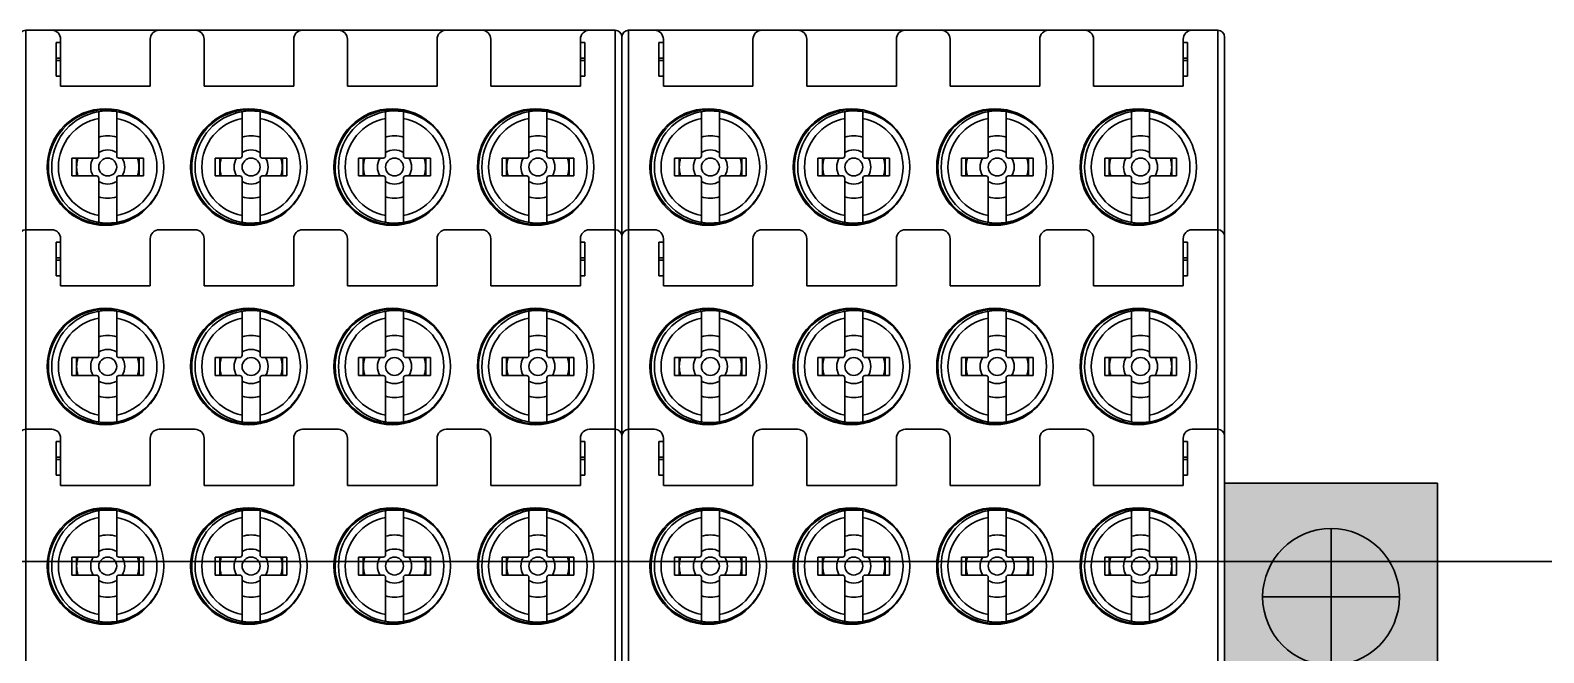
# Model space of a CAD drawing. Header units: millimetres. Extents: x 0 to 53000, y -591 to 24400.
# Drawn here: x 36731 to 36798.5, y 2739.8 to 2767.6 of the extents above; entities that cross this region are included whole.
import ezdxf
from ezdxf.enums import TextEntityAlignment as Align

# ---------------------------------------------------------------- set-up
doc = ezdxf.new("R2010")
doc.units = ezdxf.units.MM
doc.layers.add('Основная', color=7, linetype='Continuous', lineweight=30)
doc.layers.add('размеры', color=3, linetype='Continuous')
doc.styles.add('текст', font='isocpeui.ttf')

# ---------------------------------------------------------------- blocks, each defined once
blk = doc.blocks.new('MCADID0001910_2D-top')
at = {"layer": 'Основная', "color": 7, "linetype": 'Continuous'}
for p, q in [((0, 40.9), (0, 1.95)), ((0.3, 1.65), (0.3, 41.2)), ((26.6, 41.2), (0.3, 41.2)), ((1.65, 39.15), (1.65, 40.65)), ((1.65, 40.65), (1.85, 40.65)), ((1.85, 40.8), (1.85, 38.7)), ((5.85, 38.7), (5.85, 40.8)), ((8.25, 40.8), (8.25, 38.7)), ((12.25, 38.7), (12.25, 40.8)), ((14.65, 40.8), (14.65, 38.7)), ((18.65, 38.7), (18.65, 40.8)), ((21.05, 40.8), (21.05, 38.7)), ((25.05, 38.7), (25.05, 40.8)), ((25.25, 40.65), (25.05, 40.65)), ((25.25, 39.15), (25.25, 40.65)), ((26.6, 41.2), (26.6, 1.65)), ((26.9, 1.65), (26.9, 40.9)), ((1.65, 39.95), (1.85, 39.95)), ((25.05, 39.95), (25.25, 39.95)), ((1.85, 39.85), (1.65, 39.85)), ((25.25, 39.85), (25.05, 39.85)), ((1.65, 39.15), (1.85, 39.15)), ((1.85, 38.7), (5.85, 38.7)), ((8.25, 38.7), (12.25, 38.7)), ((14.65, 38.7), (18.65, 38.7)), ((21.05, 38.7), (25.05, 38.7)), ((25.25, 39.15), (25.05, 39.15)), ((3.55, 35.6), (3.55, 37.568)), ((4.35, 35.6), (4.35, 37.568)), ((9.95, 35.6), (9.95, 37.568)), ((10.75, 35.6), (10.75, 37.568)), ((16.35, 35.6), (16.35, 37.568)), ((17.15, 35.6), (17.15, 37.568)), ((22.75, 35.6), (22.75, 37.568)), ((23.55, 35.6), (23.55, 37.568)), ((2.35, 34.7), (2.35, 35.5)), ((3.45, 35.5), (2.35, 35.5)), ((2.55, 35.5), (2.55, 34.7)), ((5.55, 35.5), (4.45, 35.5)), ((5.35, 34.7), (5.35, 35.5)), ((5.55, 35.5), (5.55, 34.7)), ((8.75, 34.7), (8.75, 35.5)), ((9.85, 35.5), (8.75, 35.5)), ((8.95, 35.5), (8.95, 34.7)), ((11.95, 35.5), (10.85, 35.5)), ((11.75, 34.7), (11.75, 35.5)), ((11.95, 35.5), (11.95, 34.7)), ((15.15, 34.7), (15.15, 35.5)), ((16.25, 35.5), (15.15, 35.5)), ((15.35, 35.5), (15.35, 34.7)), ((18.35, 35.5), (17.25, 35.5)), ((18.15, 34.7), (18.15, 35.5)), ((18.35, 35.5), (18.35, 34.7)), ((21.55, 34.7), (21.55, 35.5)), ((22.65, 35.5), (21.55, 35.5)), ((21.75, 35.5), (21.75, 34.7)), ((24.75, 35.5), (23.65, 35.5)), ((24.55, 34.7), (24.55, 35.5)), ((24.75, 35.5), (24.75, 34.7)), ((2.35, 34.7), (3.45, 34.7)), ((3.55, 32.632), (3.55, 34.6)), ((4.35, 32.632), (4.35, 34.6)), ((4.45, 34.7), (5.55, 34.7)), ((8.75, 34.7), (9.85, 34.7)), ((9.95, 32.632), (9.95, 34.6)), ((10.75, 32.632), (10.75, 34.6)), ((10.85, 34.7), (11.95, 34.7)), ((15.15, 34.7), (16.25, 34.7)), ((16.35, 32.632), (16.35, 34.6)), ((17.15, 32.632), (17.15, 34.6)), ((17.25, 34.7), (18.35, 34.7)), ((21.55, 34.7), (22.65, 34.7)), ((22.75, 32.632), (22.75, 34.6)), ((23.55, 32.632), (23.55, 34.6)), ((23.65, 34.7), (24.75, 34.7)), ((1.45, 32.3), (0.3, 32.3)), ((1.65, 30.25), (1.65, 31.75)), ((1.65, 31.75), (1.85, 31.75)), ((1.85, 31.9), (1.85, 29.8)), ((5.85, 29.8), (5.85, 31.9)), ((7.85, 32.3), (6.25, 32.3)), ((8.25, 31.9), (8.25, 29.8)), ((12.25, 29.8), (12.25, 31.9)), ((14.25, 32.3), (12.65, 32.3)), ((14.65, 31.9), (14.65, 29.8)), ((18.65, 29.8), (18.65, 31.9)), ((20.65, 32.3), (19.05, 32.3)), ((21.05, 31.9), (21.05, 29.8)), ((25.05, 29.8), (25.05, 31.9)), ((25.25, 31.75), (25.05, 31.75)), ((25.25, 30.25), (25.25, 31.75)), ((26.6, 32.3), (25.45, 32.3)), ((1.65, 31.05), (1.85, 31.05)), ((1.85, 30.95), (1.65, 30.95)), ((25.05, 31.05), (25.25, 31.05)), ((25.25, 30.95), (25.05, 30.95)), ((1.65, 30.25), (1.85, 30.25)), ((1.85, 29.8), (5.85, 29.8)), ((8.25, 29.8), (12.25, 29.8)), ((14.65, 29.8), (18.65, 29.8)), ((21.05, 29.8), (25.05, 29.8)), ((25.25, 30.25), (25.05, 30.25)), ((3.55, 26.7), (3.55, 28.668)), ((4.35, 26.7), (4.35, 28.668)), ((9.95, 26.7), (9.95, 28.668)), ((10.75, 26.7), (10.75, 28.668)), ((16.35, 26.7), (16.35, 28.668)), ((17.15, 26.7), (17.15, 28.668)), ((22.75, 26.7), (22.75, 28.668)), ((23.55, 26.7), (23.55, 28.668)), ((2.35, 25.8), (2.35, 26.6)), ((3.45, 26.6), (2.35, 26.6)), ((2.55, 26.6), (2.55, 25.8)), ((5.55, 26.6), (4.45, 26.6)), ((5.35, 25.8), (5.35, 26.6)), ((5.55, 26.6), (5.55, 25.8)), ((8.75, 25.8), (8.75, 26.6)), ((9.85, 26.6), (8.75, 26.6)), ((8.95, 26.6), (8.95, 25.8)), ((11.95, 26.6), (10.85, 26.6)), ((11.75, 25.8), (11.75, 26.6)), ((11.95, 26.6), (11.95, 25.8)), ((15.15, 25.8), (15.15, 26.6)), ((16.25, 26.6), (15.15, 26.6)), ((15.35, 26.6), (15.35, 25.8)), ((18.35, 26.6), (17.25, 26.6)), ((18.15, 25.8), (18.15, 26.6)), ((18.35, 26.6), (18.35, 25.8)), ((21.55, 25.8), (21.55, 26.6)), ((22.65, 26.6), (21.55, 26.6)), ((21.75, 26.6), (21.75, 25.8)), ((24.75, 26.6), (23.65, 26.6)), ((24.55, 25.8), (24.55, 26.6)), ((24.75, 26.6), (24.75, 25.8)), ((2.35, 25.8), (3.45, 25.8)), ((3.55, 23.732), (3.55, 25.7)), ((4.35, 23.732), (4.35, 25.7)), ((4.45, 25.8), (5.55, 25.8)), ((8.75, 25.8), (9.85, 25.8)), ((9.95, 23.732), (9.95, 25.7)), ((10.75, 23.732), (10.75, 25.7)), ((10.85, 25.8), (11.95, 25.8)), ((15.15, 25.8), (16.25, 25.8)), ((16.35, 23.732), (16.35, 25.7)), ((17.15, 23.732), (17.15, 25.7)), ((17.25, 25.8), (18.35, 25.8)), ((21.55, 25.8), (22.65, 25.8)), ((22.75, 23.732), (22.75, 25.7)), ((23.55, 23.732), (23.55, 25.7)), ((23.65, 25.8), (24.75, 25.8)), ((1.45, 23.4), (0.3, 23.4)), ((1.85, 23), (1.85, 20.9)), ((5.85, 20.9), (5.85, 23)), ((7.85, 23.4), (6.25, 23.4)), ((8.25, 23), (8.25, 20.9)), ((12.25, 20.9), (12.25, 23)), ((14.25, 23.4), (12.65, 23.4)), ((14.65, 23), (14.65, 20.9)), ((18.65, 20.9), (18.65, 23)), ((20.65, 23.4), (19.05, 23.4)), ((21.05, 23), (21.05, 20.9)), ((25.05, 20.9), (25.05, 23)), ((26.6, 23.4), (25.45, 23.4)), ((1.65, 21.35), (1.65, 22.85)), ((1.65, 22.85), (1.85, 22.85)), ((25.25, 22.85), (25.05, 22.85)), ((25.25, 21.35), (25.25, 22.85)), ((1.65, 22.15), (1.85, 22.15)), ((1.85, 22.05), (1.65, 22.05)), ((25.05, 22.15), (25.25, 22.15)), ((25.25, 22.05), (25.05, 22.05)), ((1.65, 21.35), (1.85, 21.35)), ((25.25, 21.35), (25.05, 21.35)), ((1.85, 20.9), (5.85, 20.9)), ((8.25, 20.9), (12.25, 20.9)), ((14.65, 20.9), (18.65, 20.9)), ((21.05, 20.9), (25.05, 20.9)), ((3.55, 17.8), (3.55, 19.768)), ((4.35, 17.8), (4.35, 19.768)), ((9.95, 17.8), (9.95, 19.768)), ((10.75, 17.8), (10.75, 19.768)), ((16.35, 17.8), (16.35, 19.768)), ((17.15, 17.8), (17.15, 19.768)), ((22.75, 17.8), (22.75, 19.768)), ((23.55, 17.8), (23.55, 19.768)), ((2.35, 16.9), (2.35, 17.7)), ((3.45, 17.7), (2.35, 17.7)), ((2.55, 17.7), (2.55, 16.9)), ((5.55, 17.7), (4.45, 17.7)), ((5.35, 16.9), (5.35, 17.7)), ((5.55, 17.7), (5.55, 16.9)), ((8.75, 16.9), (8.75, 17.7)), ((9.85, 17.7), (8.75, 17.7)), ((8.95, 17.7), (8.95, 16.9)), ((11.95, 17.7), (10.85, 17.7)), ((11.75, 16.9), (11.75, 17.7)), ((11.95, 17.7), (11.95, 16.9)), ((15.15, 16.9), (15.15, 17.7)), ((16.25, 17.7), (15.15, 17.7)), ((15.35, 17.7), (15.35, 16.9)), ((18.35, 17.7), (17.25, 17.7)), ((18.15, 16.9), (18.15, 17.7)), ((18.35, 17.7), (18.35, 16.9)), ((21.55, 16.9), (21.55, 17.7)), ((22.65, 17.7), (21.55, 17.7)), ((21.75, 17.7), (21.75, 16.9)), ((24.75, 17.7), (23.65, 17.7)), ((24.55, 16.9), (24.55, 17.7)), ((24.75, 17.7), (24.75, 16.9)), ((2.35, 16.9), (3.45, 16.9)), ((4.45, 16.9), (5.55, 16.9)), ((8.75, 16.9), (9.85, 16.9)), ((10.85, 16.9), (11.95, 16.9)), ((15.15, 16.9), (16.25, 16.9)), ((17.25, 16.9), (18.35, 16.9)), ((21.55, 16.9), (22.65, 16.9)), ((23.65, 16.9), (24.75, 16.9)), ((3.55, 14.832), (3.55, 16.8)), ((4.35, 14.832), (4.35, 16.8)), ((9.95, 14.832), (9.95, 16.8)), ((10.75, 14.832), (10.75, 16.8)), ((16.35, 14.832), (16.35, 16.8)), ((17.15, 14.832), (17.15, 16.8)), ((22.75, 14.832), (22.75, 16.8)), ((23.55, 14.832), (23.55, 16.8))]:
    blk.add_line(p, q, dxfattribs=at)
for centre, radius in [((3.85, 35.1), 2.6), ((10.25, 35.1), 2.6), ((16.65, 35.1), 2.6), ((23.05, 35.1), 2.6), ((3.95, 35.1), 0.4), ((10.35, 35.1), 0.4), ((16.75, 35.1), 0.4), ((23.15, 35.1), 0.4), ((3.85, 26.2), 2.6), ((10.25, 26.2), 2.6), ((16.65, 26.2), 2.6), ((23.05, 26.2), 2.6), ((3.95, 26.2), 0.4), ((10.35, 26.2), 0.4), ((16.75, 26.2), 0.4), ((23.15, 26.2), 0.4), ((3.85, 17.3), 2.6), ((10.25, 17.3), 2.6), ((16.65, 17.3), 2.6), ((23.05, 17.3), 2.6), ((3.95, 17.3), 0.4), ((10.35, 17.3), 0.4), ((16.75, 17.3), 0.4), ((23.15, 17.3), 0.4)]:
    blk.add_circle(centre, radius, dxfattribs=at)
for centre, radius, start, end in [((0.3, 40.9), 0.3, 90, 180), ((1.45, 40.8), 0.4, 0, 90), ((6.25, 40.8), 0.4, 90, 180), ((7.85, 40.8), 0.4, 0, 90), ((12.65, 40.8), 0.4, 90, 180), ((14.25, 40.8), 0.4, 0, 90), ((19.05, 40.8), 0.4, 90, 180), ((20.65, 40.8), 0.4, 0, 90), ((25.45, 40.8), 0.4, 90, 180), ((26.6, 40.9), 0.3, 0, 90), ((3.85, 35.1), 2.55, 78.53276, 300.83339), ((3.95, 35.1), 2.5, 30.13965, 329.96518), ((3.95, 35.1), 2.2, 100.47568, 259.52432), ((3.95, 35.1), 2.2, 280.47568, 79.52432), ((3.85, 35.1), 2.55, 58.95354, 76.72668), ((10.25, 35.1), 2.55, 78.53276, 300.83339), ((10.35, 35.1), 2.5, 30.13965, 329.96518), ((10.35, 35.1), 2.2, 100.47568, 259.52432), ((10.35, 35.1), 2.2, 280.47568, 79.52432), ((10.25, 35.1), 2.55, 58.95354, 76.72668), ((16.65, 35.1), 2.55, 58.95354, 300.83339), ((16.75, 35.1), 2.5, 30.13965, 329.96518), ((16.75, 35.1), 2.2, 100.47568, 259.52432), ((16.75, 35.1), 2.2, 280.47568, 79.52432), ((23.05, 35.1), 2.55, 58.95354, 300.83339), ((23.15, 35.1), 2.5, 30.13965, 329.96518), ((23.15, 35.1), 2.2, 100.47568, 259.52432), ((23.15, 35.1), 2.2, 280.47568, 79.52432), ((3.95, 35.1), 1.388, 73.24675, 106.75325), ((10.35, 35.1), 1.388, 73.24675, 106.75325), ((16.75, 35.1), 1.388, 73.24675, 106.75325), ((23.15, 35.1), 1.388, 73.24675, 106.75325), ((3.95, 35.1), 0.76, 58.23265, 121.76735), ((10.35, 35.1), 0.76, 58.23265, 121.76735), ((16.75, 35.1), 0.76, 58.23265, 121.76735), ((23.15, 35.1), 0.76, 58.23265, 121.76735), ((3.95, 35.1), 1.388, 163.24675, 196.75325), ((3.95, 35.1), 0.76, 148.23265, 211.76735), ((3.45, 35.6), 0.1, 270, 0), ((4.45, 35.6), 0.1, 180, 270), ((3.95, 35.1), 0.76, 328.23265, 31.76735), ((3.95, 35.1), 1.388, 343.24675, 16.75325), ((10.35, 35.1), 1.388, 163.24675, 196.75325), ((10.35, 35.1), 0.76, 148.23265, 211.76735), ((9.85, 35.6), 0.1, 270, 0), ((10.85, 35.6), 0.1, 180, 270), ((10.35, 35.1), 0.76, 328.23265, 31.76735), ((10.35, 35.1), 1.388, 343.24675, 16.75325), ((16.75, 35.1), 1.388, 163.24675, 196.75325), ((16.75, 35.1), 0.76, 148.23265, 211.76735), ((16.25, 35.6), 0.1, 270, 0), ((17.25, 35.6), 0.1, 180, 270), ((16.75, 35.1), 0.76, 328.23265, 31.76735), ((16.75, 35.1), 1.388, 343.24675, 16.75325), ((23.15, 35.1), 1.388, 163.24675, 196.75325), ((23.15, 35.1), 0.76, 148.23265, 211.76735), ((22.65, 35.6), 0.1, 270, 0), ((23.65, 35.6), 0.1, 180, 270), ((23.15, 35.1), 0.76, 328.23265, 31.76735), ((23.15, 35.1), 1.388, 343.24675, 16.75325), ((3.45, 34.6), 0.1, 0, 90), ((3.95, 35.1), 0.76, 238.23265, 301.76735), ((4.45, 34.6), 0.1, 90, 180), ((9.85, 34.6), 0.1, 0, 90), ((10.35, 35.1), 0.76, 238.23265, 301.76735), ((10.85, 34.6), 0.1, 90, 180), ((16.25, 34.6), 0.1, 0, 90), ((16.75, 35.1), 0.76, 238.23265, 301.76735), ((17.25, 34.6), 0.1, 90, 180), ((22.65, 34.6), 0.1, 0, 90), ((23.15, 35.1), 0.76, 238.23265, 301.76735), ((23.65, 34.6), 0.1, 90, 180), ((3.95, 35.1), 1.388, 253.24675, 286.75325), ((10.35, 35.1), 1.388, 253.24675, 286.75325), ((16.75, 35.1), 1.388, 253.24675, 286.75325), ((23.15, 35.1), 1.388, 253.24675, 286.75325), ((0.3, 32), 0.3, 90, 180), ((1.45, 31.9), 0.4, 0, 90), ((6.25, 31.9), 0.4, 90, 180), ((7.85, 31.9), 0.4, 0, 90), ((12.65, 31.9), 0.4, 90, 180), ((14.25, 31.9), 0.4, 0, 90), ((19.05, 31.9), 0.4, 90, 180), ((20.65, 31.9), 0.4, 0, 90), ((25.45, 31.9), 0.4, 90, 180), ((26.6, 32), 0.3, 0, 90), ((3.85, 26.2), 2.55, 78.53276, 300.83339), ((3.95, 26.2), 2.5, 30.13965, 329.96518), ((3.85, 26.2), 2.55, 58.95354, 76.72668), ((10.25, 26.2), 2.55, 78.53276, 300.83339), ((10.35, 26.2), 2.5, 30.13965, 329.96518), ((10.25, 26.2), 2.55, 58.95354, 76.72668), ((16.65, 26.2), 2.55, 78.53276, 300.83339), ((16.75, 26.2), 2.5, 30.13965, 329.96518), ((16.65, 26.2), 2.55, 58.95354, 76.72668), ((23.05, 26.2), 2.55, 78.53276, 300.83339), ((23.15, 26.2), 2.5, 40.02479, 329.96518), ((23.05, 26.2), 2.55, 58.95354, 76.72668), ((3.95, 26.2), 2.2, 100.47568, 259.52432), ((3.95, 26.2), 2.2, 280.47568, 79.52432), ((10.35, 26.2), 2.2, 100.47568, 259.52432), ((10.35, 26.2), 2.2, 280.47568, 79.52432), ((16.75, 26.2), 2.2, 100.47568, 259.52432), ((16.75, 26.2), 2.2, 280.47568, 79.52432), ((23.15, 26.2), 2.2, 100.47568, 259.52432), ((23.15, 26.2), 2.2, 280.47568, 79.52432), ((3.95, 26.2), 1.388, 73.24675, 106.75325), ((10.35, 26.2), 1.388, 73.24675, 106.75325), ((16.75, 26.2), 1.388, 73.24675, 106.75325), ((23.15, 26.2), 1.388, 73.24675, 106.75325), ((23.15, 26.2), 2.5, 30.13965, 33.422), ((3.95, 26.2), 1.388, 163.24675, 196.75325), ((3.95, 26.2), 0.76, 148.23265, 211.76735), ((3.45, 26.7), 0.1, 270, 0), ((3.95, 26.2), 0.76, 58.23265, 121.76735), ((4.45, 26.7), 0.1, 180, 270), ((3.95, 26.2), 0.76, 328.23265, 31.76735), ((3.95, 26.2), 1.388, 343.24675, 16.75325), ((10.35, 26.2), 1.388, 163.24675, 196.75325), ((10.35, 26.2), 0.76, 148.23265, 211.76735), ((9.85, 26.7), 0.1, 270, 0), ((10.35, 26.2), 0.76, 58.23265, 121.76735), ((10.85, 26.7), 0.1, 180, 270), ((10.35, 26.2), 0.76, 328.23265, 31.76735), ((10.35, 26.2), 1.388, 343.24675, 16.75325), ((16.75, 26.2), 1.388, 163.24675, 196.75325), ((16.75, 26.2), 0.76, 148.23265, 211.76735), ((16.25, 26.7), 0.1, 270, 0), ((16.75, 26.2), 0.76, 58.23265, 121.76735), ((17.25, 26.7), 0.1, 180, 270), ((16.75, 26.2), 0.76, 328.23265, 31.76735), ((16.75, 26.2), 1.388, 343.24675, 16.75325), ((23.15, 26.2), 1.388, 163.24675, 196.75325), ((23.15, 26.2), 0.76, 148.23265, 211.76735), ((22.65, 26.7), 0.1, 270, 0), ((23.15, 26.2), 0.76, 58.23265, 121.76735), ((23.65, 26.7), 0.1, 180, 270), ((23.15, 26.2), 0.76, 328.23265, 31.76735), ((23.15, 26.2), 1.388, 343.24675, 16.75325), ((3.45, 25.7), 0.1, 0, 90), ((4.45, 25.7), 0.1, 90, 180), ((9.85, 25.7), 0.1, 0, 90), ((10.85, 25.7), 0.1, 90, 180), ((16.25, 25.7), 0.1, 0, 90), ((17.25, 25.7), 0.1, 90, 180), ((22.65, 25.7), 0.1, 0, 90), ((23.65, 25.7), 0.1, 90, 180), ((3.95, 26.2), 0.76, 238.23265, 301.76735), ((10.35, 26.2), 0.76, 238.23265, 301.76735), ((16.75, 26.2), 0.76, 238.23265, 301.76735), ((23.15, 26.2), 0.76, 238.23265, 301.76735), ((3.95, 26.2), 1.388, 253.24675, 286.75325), ((10.35, 26.2), 1.388, 253.24675, 286.75325), ((16.75, 26.2), 1.388, 253.24675, 286.75325), ((23.15, 26.2), 1.388, 253.24675, 286.75325), ((0.3, 23.1), 0.3, 90, 180), ((1.45, 23), 0.4, 0, 90), ((6.25, 23), 0.4, 90, 180), ((7.85, 23), 0.4, 0, 90), ((12.65, 23), 0.4, 90, 180), ((14.25, 23), 0.4, 0, 90), ((19.05, 23), 0.4, 90, 180), ((20.65, 23), 0.4, 0, 90), ((25.45, 23), 0.4, 90, 180), ((26.6, 23.1), 0.3, 0, 90), ((3.85, 17.3), 2.55, 78.53276, 300.83339), ((3.95, 17.3), 2.5, 30.13965, 329.96518), ((3.85, 17.3), 2.55, 58.95354, 76.72668), ((10.25, 17.3), 2.55, 78.53276, 300.83339), ((10.35, 17.3), 2.5, 30.13965, 329.96518), ((10.25, 17.3), 2.55, 58.95354, 76.72668), ((16.65, 17.3), 2.55, 58.95354, 300.83339), ((16.75, 17.3), 2.5, 30.13965, 329.96518), ((23.05, 17.3), 2.55, 78.53276, 300.83339), ((23.15, 17.3), 2.5, 30.13965, 329.96518), ((23.05, 17.3), 2.55, 58.95354, 76.72668), ((3.95, 17.3), 2.2, 100.47568, 259.52432), ((3.95, 17.3), 2.2, 280.47568, 79.52432), ((10.35, 17.3), 2.2, 100.47568, 259.52432), ((10.35, 17.3), 2.2, 280.47568, 79.52432), ((16.75, 17.3), 2.2, 100.47568, 259.52432), ((16.75, 17.3), 2.2, 280.47568, 79.52432), ((23.15, 17.3), 2.2, 100.47568, 259.52432), ((23.15, 17.3), 2.2, 280.47568, 79.52432), ((3.95, 17.3), 1.388, 73.24675, 106.75325), ((10.35, 17.3), 1.388, 73.24675, 106.75325), ((16.75, 17.3), 1.388, 73.24675, 106.75325), ((23.15, 17.3), 1.388, 73.24675, 106.75325), ((3.95, 17.3), 1.388, 163.24675, 196.75325), ((3.95, 17.3), 0.76, 148.23265, 211.76735), ((3.45, 17.8), 0.1, 270, 0), ((3.95, 17.3), 0.76, 58.23265, 121.76735), ((4.45, 17.8), 0.1, 180, 270), ((3.95, 17.3), 0.76, 328.23265, 31.76735), ((3.95, 17.3), 1.388, 343.24675, 16.75325), ((10.35, 17.3), 1.388, 163.24675, 196.75325), ((10.35, 17.3), 0.76, 148.23265, 211.76735), ((9.85, 17.8), 0.1, 270, 0), ((10.35, 17.3), 0.76, 58.23265, 121.76735), ((10.85, 17.8), 0.1, 180, 270), ((10.35, 17.3), 0.76, 328.23265, 31.76735), ((10.35, 17.3), 1.388, 343.24675, 16.75325), ((16.75, 17.3), 1.388, 163.24675, 196.75325), ((16.75, 17.3), 0.76, 148.23265, 211.76735), ((16.25, 17.8), 0.1, 270, 0), ((16.75, 17.3), 0.76, 58.23265, 121.76735), ((17.25, 17.8), 0.1, 180, 270), ((16.75, 17.3), 0.76, 328.23265, 31.76735), ((16.75, 17.3), 1.388, 343.24675, 16.75325), ((23.15, 17.3), 1.388, 163.24675, 196.75325), ((23.15, 17.3), 0.76, 148.23265, 211.76735), ((22.65, 17.8), 0.1, 270, 0), ((23.15, 17.3), 0.76, 58.23265, 121.76735), ((23.65, 17.8), 0.1, 180, 270), ((23.15, 17.3), 0.76, 328.23265, 31.76735), ((23.15, 17.3), 1.388, 343.24675, 16.75325), ((3.45, 16.8), 0.1, 0, 90), ((4.45, 16.8), 0.1, 90, 180), ((9.85, 16.8), 0.1, 0, 90), ((10.85, 16.8), 0.1, 90, 180), ((16.25, 16.8), 0.1, 0, 90), ((17.25, 16.8), 0.1, 90, 180), ((22.65, 16.8), 0.1, 0, 90), ((23.65, 16.8), 0.1, 90, 180), ((3.95, 17.3), 0.76, 238.23265, 301.76735), ((10.35, 17.3), 0.76, 238.23265, 301.76735), ((16.75, 17.3), 0.76, 238.23265, 301.76735), ((23.15, 17.3), 0.76, 238.23265, 301.76735), ((3.95, 17.3), 1.388, 253.24675, 286.75325), ((10.35, 17.3), 1.388, 253.24675, 286.75325), ((16.75, 17.3), 1.388, 253.24675, 286.75325), ((23.15, 17.3), 1.388, 253.24675, 286.75325)]:
    blk.add_arc(centre, radius, start, end, dxfattribs=at)
at = {"layer": 'Основная', "style": 'текст'}
blk.add_attdef('А1', text='', height=15, dxfattribs=at).set_placement((13.45, -51.357), align=Align.MIDDLE_CENTER)
blk = doc.blocks.new('Стопор на DIN')
at = {"layer": 'Основная', "true_color": 0x939598}
h = blk.add_hatch(color=252, dxfattribs=at)
h.dxf.hatch_style = 1
h.paths.add_polyline_path([(0, 21), (-9.5, 21), (-9.5, -21), (0, -21)])
at = {"layer": 'Основная'}
for p, q in [((-9.5, -21), (-9.5, 21)), ((-9.5, 21), (0, 21)), ((0, 21), (0, -21)), ((-4.75, 18.971), (-4.75, 12.868)), ((-4.75, 15.92), (-7.802, 15.92)), ((-7.802, 15.92), (-1.698, 15.92)), ((-4.75, 10.708), (-4.75, 4.605)), ((-7.802, 7.657), (-1.698, 7.657)), ((-9.5, -21), (0, -21))]:
    blk.add_line(p, q, dxfattribs=at)
for centre in [(-4.75, 15.92), (-4.75, 7.657)]:
    blk.add_circle(centre, 3.052, dxfattribs=at)

msp = doc.modelspace()

# ---------------------------------------------------------------- linework, layer by layer
at = {"layer": 'Основная'}
for p, q in [((36709, 2743.85871), (36734, 2743.85871)), ((36734, 2743.85871), (36759, 2743.85871)), ((36759, 2743.85871), (36784, 2743.85871)), ((36784, 2743.85871), (36809, 2743.85871))]:
    msp.add_line(p, q, dxfattribs=at)

# ---------------------------------------------------------------- block references
at = {"layer": 'Основная', "lineweight": -3}
msp.add_blockref('Стопор на DIN', (36793.76994, 2726.35871), dxfattribs=at)
at = {"layer": 'размеры'}
for p in [(36730.46994, 2726.35871), (36757.36994, 2726.35871)]:
    msp.add_blockref('MCADID0001910_2D-top', p, dxfattribs=at)

doc.saveas('drawing.dxf')
